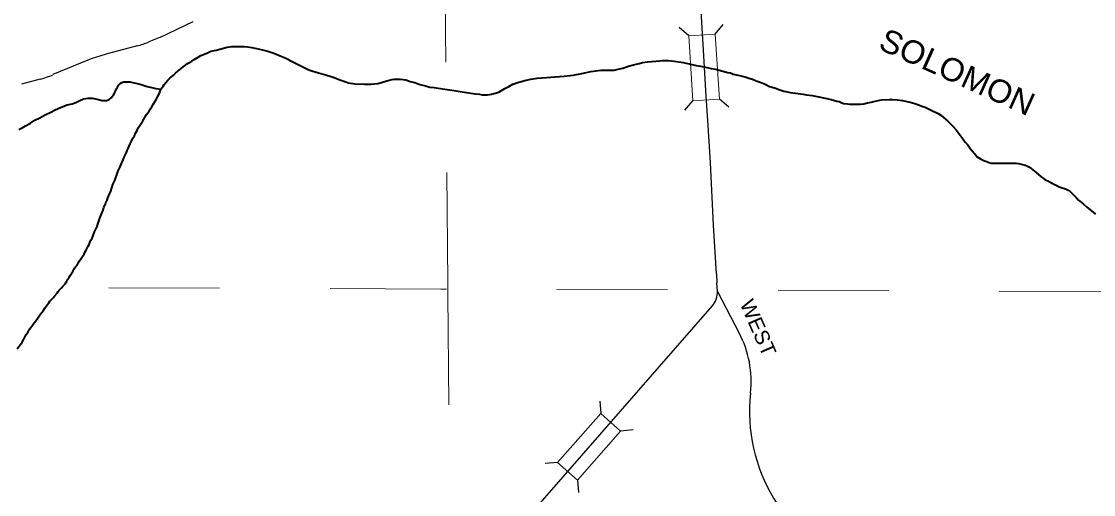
# Model space of a CAD drawing. Extents: x -143 to 192, y -296 to 46.
# Drawn here: x -141.66 to -140.691, y -294.838 to -294.41 of the extents above; entities that cross this region are included whole.
import ezdxf
from ezdxf.enums import TextEntityAlignment as Align

# ---------------------------------------------------------------- set-up
doc = ezdxf.new("R2010")
doc.units = 0
doc.header["$LTSCALE"] = 0.006
doc.linetypes.add('LONG_DASHED', pattern=[7.5, 6, -1.5])
doc.linetypes.add('MEDIUM_DASHED', pattern=[4.5, 3, -1.5])
for name, color, linetype, lineweight in [('14', 7, 'Continuous', 25), ('15', 7, 'MEDIUM_DASHED', 13), ('21', 7, 'Continuous', 25), ('25', 7, 'Continuous', 35), ('4', 7, 'LONG_DASHED', 13)]:
    doc.layers.add(name, color=color, linetype=linetype, lineweight=lineweight)
doc.layers.add('29', color=7, linetype='Continuous')
doc.layers.add('49', color=7, linetype='Continuous')

msp = doc.modelspace()

# ---------------------------------------------------------------- linework, layer by layer
at = {"layer": '14'}
for p, q in [((-141.53447, -294.424621), (-141.504924, -294.410417)), ((-141.53447, -294.424621), (-141.544886, -294.428977)), ((-141.555682, -294.432576), (-141.581629, -294.439394)), ((-141.643371, -294.462689), (-141.660227, -294.467235)), ((-141.031629, -294.638636), (-141.03125, -294.64678)), ((-141.030871, -294.654545), (-141.03125, -294.64678)), ((-141.030871, -294.654545), (-141.011174, -294.692235)), ((-141.257765, -294.922348), (-141.035606, -294.667803))]:
    msp.add_line(p, q, dxfattribs=at)
for points in [[(-141.040909, -294.477841), (-141.043371, -294.436364), (-141.04697, -294.375379)], [(-141.597159, -294.444318), (-141.600189, -294.445455), (-141.631818, -294.458523)], [(-141.036932, -294.538068), (-141.039583, -294.5), (-141.040909, -294.477841)], [(-141.031629, -294.638636), (-141.03428, -294.594697), (-141.036932, -294.538068)]]:
    msp.add_lwpolyline(points, dxfattribs=at)
for centre, radius, start, end in [((-141.580145, -294.341002), 0.094697, 284.92732, 291.8284), ((-141.53279, -294.622391), 0.189394, 104.92732, 109.86617), ((-141.668373, -294.371277), 0.094697, 285.31185, 292.75772), ((-141.049817, -294.655392), 0.018939, 318.87301, 2.7865), ((-141.094996, -294.736165), 0.094697, 353.7216, 27.66257), ((-140.849522, -294.763172), 0.152258, 173.7216, 248.29393)]:
    msp.add_arc(centre, radius, start, end, dxfattribs=at)
at = {"layer": '15'}
msp.add_line((-141.274621, -294.647159), (-141.27803, -294.283712), dxfattribs=at)
msp.add_lwpolyline([(-141.274621, -294.647159), (-141.274621, -294.657197), (-141.272159, -294.911364)], dxfattribs=at)
at = {"layer": '21'}
for p, q in [((-141.056818, -294.423295), (-141.065341, -294.415909)), ((-141.032765, -294.42178), (-141.025568, -294.413068)), ((-141.060227, -294.49072), (-141.05303, -294.482197)), ((-141.020455, -294.487879), (-141.028977, -294.480682)), ((-141.137311, -294.753788), (-141.136364, -294.764962)), ((-141.107008, -294.779924), (-141.118371, -294.780871)), ((-141.175379, -294.80928), (-141.186553, -294.810227)), ((-141.157386, -294.825189), (-141.156439, -294.836364))]:
    msp.add_line(p, q, dxfattribs=at)
at = {"layer": '21', "lineweight": 13}
for points in [[(-141.056818, -294.423295), (-141.05303, -294.482197), (-141.028977, -294.480682), (-141.032765, -294.42178)], [(-141.157386, -294.825189), (-141.118371, -294.780871), (-141.136364, -294.764962), (-141.175379, -294.80928)]]:
    msp.add_lwpolyline(points, close=True, dxfattribs=at)
at = {"layer": '25'}
for points in [[(-141.500379, -294.442614), (-141.498106, -294.441288), (-141.495455, -294.440152), (-141.492045, -294.438636), (-141.488826, -294.437311), (-141.484091, -294.436364)], [(-141.484091, -294.436364), (-141.480871, -294.435606), (-141.474053, -294.433712)], [(-141.474053, -294.433712), (-141.470076, -294.433144), (-141.458902, -294.433144)], [(-141.458902, -294.433144), (-141.455682, -294.433333), (-141.451894, -294.433902), (-141.447538, -294.434848), (-141.442235, -294.435985)], [(-141.442235, -294.435985), (-141.4375, -294.437311), (-141.432008, -294.439015), (-141.426136, -294.441477)], [(-141.426136, -294.441477), (-141.421591, -294.443371), (-141.414205, -294.447159), (-141.407576, -294.450568)], [(-141.515909, -294.452841), (-141.514015, -294.451515), (-141.511932, -294.45), (-141.510038, -294.448485), (-141.508144, -294.447538), (-141.50625, -294.446212), (-141.503977, -294.444886), (-141.500379, -294.442614)], [(-141.407576, -294.450568), (-141.405682, -294.451515), (-141.402841, -294.45303), (-141.400379, -294.454167), (-141.397538, -294.454924), (-141.394697, -294.455871), (-141.391477, -294.456818)], [(-141.120455, -294.453598), (-141.116477, -294.452652), (-141.111364, -294.450947), (-141.106818, -294.449621), (-141.101515, -294.448295)], [(-141.101515, -294.448295), (-141.098674, -294.447538), (-141.093939, -294.44697), (-141.082765, -294.446023)], [(-141.082765, -294.446023), (-141.080871, -294.445833), (-141.075379, -294.445833), (-141.069886, -294.446212), (-141.06572, -294.44678)], [(-141.06572, -294.44678), (-141.061742, -294.447538), (-141.056439, -294.448864), (-141.05, -294.450189)], [(-141.049811, -294.450189), (-141.046023, -294.450947), (-141.041667, -294.451705), (-141.036364, -294.452841), (-141.032386, -294.453598)], [(-141.527841, -294.463636), (-141.526136, -294.461742), (-141.524621, -294.460417), (-141.522727, -294.459091), (-141.521023, -294.457197), (-141.51875, -294.455492), (-141.515909, -294.452841)], [(-141.391477, -294.456818), (-141.389394, -294.457386), (-141.3875, -294.458144), (-141.385038, -294.458712), (-141.383333, -294.45928), (-141.381061, -294.460038), (-141.377462, -294.461174), (-141.373864, -294.462689)], [(-141.199621, -294.462689), (-141.19375, -294.461553), (-141.185417, -294.460985)], [(-141.185417, -294.460985), (-141.177462, -294.460606), (-141.169508, -294.459848)], [(-141.169508, -294.459848), (-141.161364, -294.458902), (-141.153409, -294.457386)], [(-141.153409, -294.457386), (-141.145265, -294.455682), (-141.136174, -294.454356)], [(-141.136174, -294.454356), (-141.124242, -294.454356), (-141.120455, -294.453598)], [(-141.032386, -294.453598), (-141.027083, -294.454924), (-141.021402, -294.456439), (-141.019129, -294.457008)], [(-141.019129, -294.457008), (-141.016477, -294.457955), (-141.013447, -294.458712), (-141.009659, -294.459659), (-141.004924, -294.460795), (-141.002273, -294.461553)], [(-141.578977, -294.479356), (-141.577841, -294.47803), (-141.576894, -294.476705), (-141.575947, -294.475379), (-141.575189, -294.473485), (-141.574621, -294.47178), (-141.573485, -294.469697), (-141.572348, -294.467992)], [(-141.572348, -294.467992), (-141.571023, -294.466667), (-141.569508, -294.46553), (-141.567803, -294.464962), (-141.562311, -294.464962), (-141.55947, -294.46572), (-141.552841, -294.467045)], [(-141.552841, -294.467045), (-141.549242, -294.468371), (-141.546402, -294.469129), (-141.542424, -294.470265), (-141.538826, -294.471023), (-141.533902, -294.47178)], [(-141.534091, -294.47178), (-141.532955, -294.470265), (-141.532008, -294.468939), (-141.531061, -294.467424), (-141.529735, -294.46553), (-141.527841, -294.463636)], [(-141.373864, -294.462689), (-141.371402, -294.463636), (-141.367803, -294.464773), (-141.364583, -294.465909), (-141.358712, -294.466856)], [(-141.358712, -294.466856), (-141.35, -294.467235), (-141.344129, -294.467235)], [(-141.344129, -294.467235), (-141.341098, -294.466856), (-141.337879, -294.466477), (-141.33447, -294.46572), (-141.329924, -294.464205), (-141.325189, -294.462879)], [(-141.325189, -294.462879), (-141.323106, -294.4625), (-141.317424, -294.4625), (-141.3125, -294.463258)], [(-141.312689, -294.463258), (-141.308712, -294.464583), (-141.304356, -294.46572), (-141.299811, -294.467424)], [(-141.299811, -294.467424), (-141.297348, -294.468182), (-141.294886, -294.46875), (-141.290909, -294.469697), (-141.287121, -294.470265), (-141.279545, -294.471402)], [(-141.228598, -294.474242), (-141.225947, -294.472727), (-141.223106, -294.471023), (-141.219508, -294.469318), (-141.21572, -294.467235), (-141.211364, -294.46572)], [(-141.211364, -294.46572), (-141.208333, -294.464773), (-141.203788, -294.463447), (-141.199621, -294.462689)], [(-141.002273, -294.461553), (-140.999053, -294.462689), (-140.995644, -294.464015), (-140.992235, -294.465341), (-140.9875, -294.467235), (-140.983712, -294.469129)], [(-140.983712, -294.469129), (-140.981439, -294.469697), (-140.97822, -294.470833), (-140.974432, -294.472159), (-140.970833, -294.473485), (-140.968939, -294.473864)], [(-141.624242, -294.487879), (-141.618939, -294.485795), (-141.614394, -294.484848), (-141.610985, -294.483712), (-141.607576, -294.481818), (-141.603977, -294.480492), (-141.6, -294.479735), (-141.596402, -294.479735), (-141.59053, -294.480871), (-141.587121, -294.481818), (-141.583333, -294.481818), (-141.58125, -294.481439), (-141.578977, -294.479356)], [(-141.54072, -294.485038), (-141.539205, -294.482576), (-141.538258, -294.480871), (-141.537121, -294.478977), (-141.536174, -294.476894), (-141.535417, -294.475189), (-141.534091, -294.47178)], [(-141.279545, -294.471402), (-141.275379, -294.47197), (-141.268939, -294.472917), (-141.261742, -294.474053), (-141.25, -294.475758)], [(-141.25, -294.475758), (-141.246023, -294.476136), (-141.243561, -294.476705), (-141.238826, -294.476705), (-141.235038, -294.476136), (-141.231818, -294.475379), (-141.228598, -294.474242)], [(-140.968939, -294.473864), (-140.964962, -294.474621), (-140.960227, -294.475379), (-140.953409, -294.476136)], [(-140.953409, -294.476136), (-140.950189, -294.476894), (-140.945076, -294.477462), (-140.9375, -294.478977)], [(-140.9375, -294.478977), (-140.935038, -294.479545), (-140.932008, -294.480114), (-140.927841, -294.481061), (-140.922917, -294.482386)], [(-141.633144, -294.492235), (-141.630492, -294.49072), (-141.624242, -294.487879)], [(-141.548485, -294.49678), (-141.547159, -294.494697), (-141.546023, -294.493182), (-141.544697, -294.491477), (-141.54375, -294.489773), (-141.542235, -294.4875), (-141.54072, -294.485038)], [(-140.922917, -294.482386), (-140.920833, -294.482955), (-140.918939, -294.483712), (-140.916667, -294.48447), (-140.913258, -294.484848), (-140.911364, -294.485227), (-140.901515, -294.485227)], [(-140.901515, -294.485227), (-140.898295, -294.484848), (-140.895076, -294.484091), (-140.891856, -294.483333), (-140.888258, -294.482386)], [(-140.888258, -294.482386), (-140.882576, -294.48125), (-140.875379, -294.480871)], [(-140.875379, -294.480871), (-140.872348, -294.480871), (-140.867992, -294.48125), (-140.863447, -294.482008), (-140.85947, -294.482765)], [(-140.85947, -294.482765), (-140.856439, -294.483523), (-140.852273, -294.48447), (-140.848106, -294.485985)], [(-140.848106, -294.485985), (-140.845833, -294.486932), (-140.842803, -294.488068), (-140.84053, -294.489205), (-140.8375, -294.49053)], [(-141.662689, -294.508144), (-141.65947, -294.506629), (-141.656439, -294.504735), (-141.652083, -294.502462), (-141.648106, -294.499811)], [(-141.648106, -294.499811), (-141.64375, -294.497538), (-141.639394, -294.495265), (-141.633144, -294.492235)], [(-141.554545, -294.506629), (-141.55322, -294.504545), (-141.552083, -294.502652), (-141.550758, -294.500758), (-141.549621, -294.498864), (-141.548485, -294.49678)], [(-140.8375, -294.49053), (-140.835606, -294.491477), (-140.832955, -294.492614), (-140.83125, -294.49375), (-140.828788, -294.495265), (-140.826326, -294.497159), (-140.822727, -294.500189)], [(-141.560795, -294.518561), (-141.55947, -294.515909), (-141.557955, -294.513826), (-141.557008, -294.511553), (-141.555682, -294.508902), (-141.554545, -294.506629)], [(-140.822727, -294.500189), (-140.820455, -294.502652), (-140.817992, -294.505114), (-140.814962, -294.508523), (-140.811364, -294.513258)], [(-141.565341, -294.528977), (-141.564583, -294.527083), (-141.563826, -294.525189), (-141.562879, -294.523295), (-141.561932, -294.521023), (-141.560795, -294.518561)], [(-140.811364, -294.513258), (-140.80947, -294.51572), (-140.806818, -294.519508), (-140.804735, -294.52178)], [(-141.569886, -294.539015), (-141.56875, -294.537121), (-141.568182, -294.535606), (-141.567614, -294.533902), (-141.566667, -294.531818), (-141.565341, -294.528977)], [(-140.804735, -294.52178), (-140.80322, -294.523864), (-140.802083, -294.525568), (-140.800189, -294.527841), (-140.798106, -294.530114), (-140.795833, -294.532765), (-140.792803, -294.534659), (-140.791098, -294.535606)], [(-140.791098, -294.535606), (-140.789394, -294.536364), (-140.787121, -294.537121), (-140.785227, -294.537879), (-140.783144, -294.538636), (-140.769886, -294.538636)], [(-140.769886, -294.538636), (-140.760795, -294.538636), (-140.758523, -294.538826), (-140.75625, -294.539583), (-140.752652, -294.54053)], [(-141.575758, -294.554167), (-141.574811, -294.551515), (-141.574053, -294.549242), (-141.573295, -294.547348), (-141.572727, -294.545455), (-141.57178, -294.54375), (-141.571023, -294.542045), (-141.569886, -294.539015)], [(-140.752652, -294.54053), (-140.751136, -294.541098), (-140.749242, -294.541856), (-140.747159, -294.543371), (-140.742614, -294.54697), (-140.738068, -294.550947)], [(-141.579545, -294.563826), (-141.578409, -294.560985), (-141.577462, -294.557955), (-141.575758, -294.554167)], [(-140.738068, -294.550947), (-140.734848, -294.55322), (-140.730871, -294.555303), (-140.726515, -294.557576), (-140.724432, -294.558523)], [(-141.583712, -294.573295), (-141.582765, -294.572159), (-141.582008, -294.570076), (-141.581061, -294.567803), (-141.579545, -294.563826)], [(-140.724432, -294.558523), (-140.72178, -294.559848), (-140.718939, -294.560795), (-140.716098, -294.561932), (-140.713636, -294.563068), (-140.711932, -294.564205), (-140.709091, -294.566856), (-140.707576, -294.568561)], [(-141.589015, -294.587311), (-141.588258, -294.585227), (-141.587311, -294.583144), (-141.586364, -294.581061), (-141.585606, -294.578409), (-141.58428, -294.575568), (-141.583712, -294.573295)], [(-140.707576, -294.568561), (-140.706061, -294.569886), (-140.704167, -294.57197), (-140.701894, -294.573864), (-140.699811, -294.575758), (-140.697159, -294.57822)], [(-140.697159, -294.57822), (-140.695265, -294.579545), (-140.692614, -294.581818), (-140.688826, -294.584659)], [(-141.594129, -294.600758), (-141.592992, -294.598295), (-141.591856, -294.595833), (-141.591098, -294.59375), (-141.590152, -294.591098), (-141.589015, -294.587311)], [(-141.599053, -294.612121), (-141.598295, -294.610227), (-141.597348, -294.608333), (-141.596402, -294.606439), (-141.595455, -294.604167), (-141.594129, -294.600758)], [(-141.604545, -294.622159), (-141.603598, -294.620833), (-141.602652, -294.618939), (-141.601705, -294.617235), (-141.600947, -294.615341), (-141.599811, -294.613636), (-141.599053, -294.612121)], [(-141.612121, -294.633523), (-141.610985, -294.632197), (-141.609848, -294.630871), (-141.608902, -294.629167), (-141.607765, -294.627083), (-141.60625, -294.624811), (-141.604545, -294.622159)], [(-141.619318, -294.645265), (-141.618371, -294.643561), (-141.617045, -294.641856), (-141.616098, -294.640341), (-141.614962, -294.638447), (-141.613826, -294.636553), (-141.612121, -294.633523)], [(-141.627841, -294.656061), (-141.626894, -294.654735), (-141.626136, -294.653598), (-141.624053, -294.651326), (-141.622538, -294.649621), (-141.620833, -294.647727), (-141.619318, -294.645265)], [(-141.637121, -294.666856), (-141.635606, -294.664962), (-141.63447, -294.663447), (-141.632765, -294.661742), (-141.631629, -294.660417), (-141.630303, -294.658902), (-141.627841, -294.656061)], [(-141.643371, -294.675568), (-141.64072, -294.672159), (-141.639015, -294.669886), (-141.637121, -294.666856)], [(-141.650947, -294.685985), (-141.649621, -294.684091), (-141.648295, -294.682765), (-141.647348, -294.681061), (-141.645833, -294.678977), (-141.643371, -294.675568)], [(-141.657197, -294.695833), (-141.655871, -294.693561), (-141.654545, -294.691856), (-141.653788, -294.69053), (-141.652841, -294.688636), (-141.650947, -294.685985)], [(-141.664015, -294.706439), (-141.6625, -294.704545), (-141.661174, -294.702652), (-141.659659, -294.700379), (-141.658523, -294.698295), (-141.657197, -294.695833)]]:
    msp.add_lwpolyline(points, dxfattribs=at)
at = {"layer": '4'}
msp.add_lwpolyline([(-140.275947, -294.656061), (-141.281061, -294.652462), (-141.775568, -294.650568), (-141.775379, -294.411364), (-141.775189, -294.202273), (-141.776326, -293.65625)], dxfattribs=at)

# ---------------------------------------------------------------- texts
at = {"layer": '29', "width": 1.05}
msp.add_text('SOLOMON', height=0.02083, rotation=335.716, dxfattribs=at).set_placement((-140.818204, -294.465546), align=Align.CENTER)
at = {"layer": '49', "width": 1.05}
msp.add_text('WEST ', height=0.01326, rotation=293.702, dxfattribs=at).set_placement((-140.999036, -294.692506), align=Align.CENTER)

doc.saveas('drawing.dxf')
